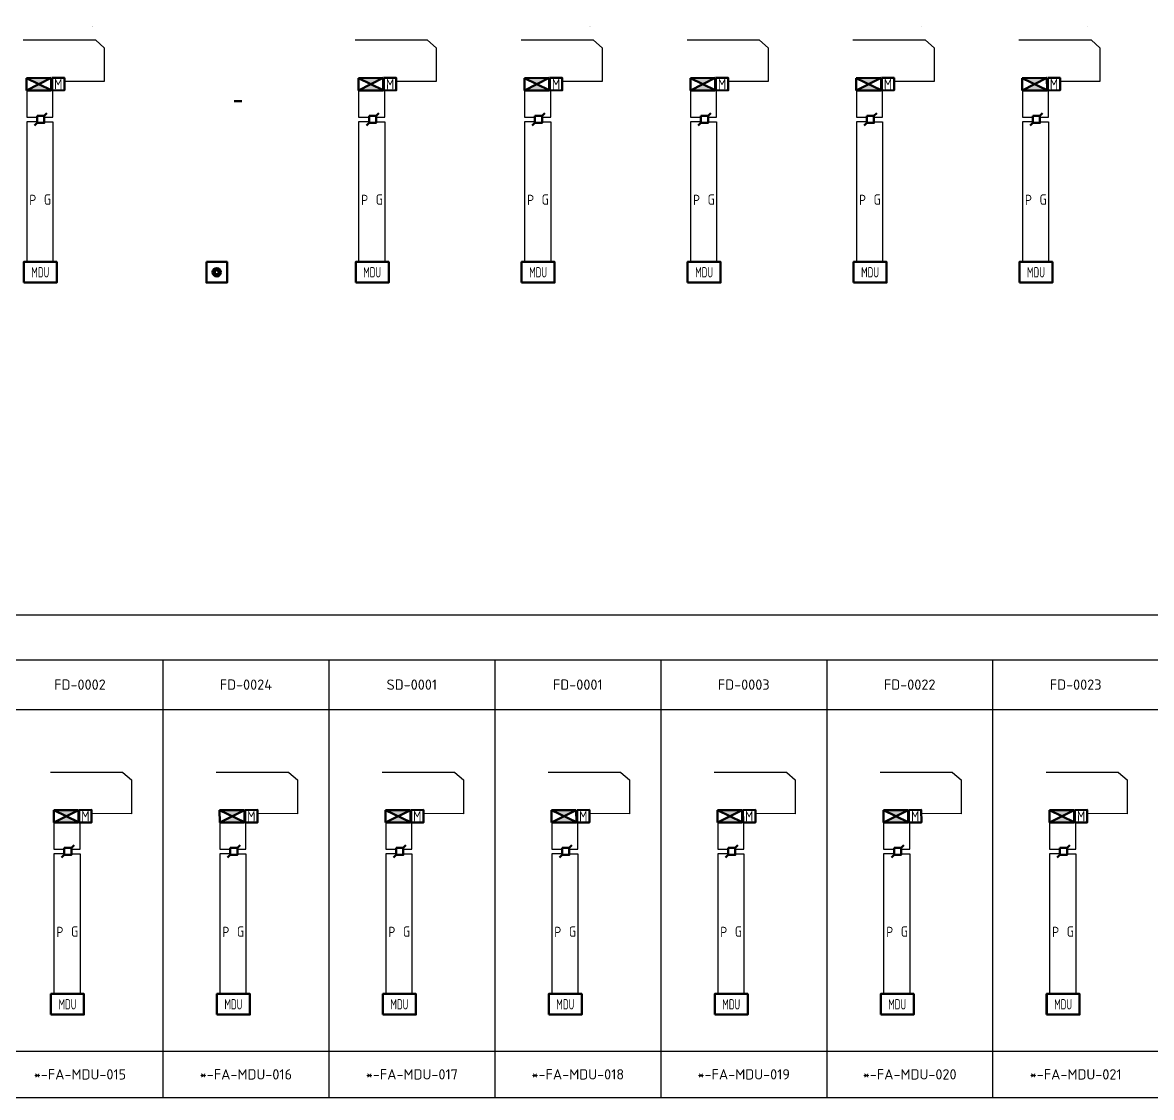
# Model space of a CAD drawing. Header units: millimetres. Extents: x 127230 to 906013, y -355313 to -209225.
# Drawn here: x 322125 to 349481, y -245773 to -219719 of the extents above; entities that cross this region are included whole.
import ezdxf
from ezdxf.enums import TextEntityAlignment as Align

# ---------------------------------------------------------------- set-up
doc = ezdxf.new("R2018")
doc.units = ezdxf.units.MM
doc.linetypes.add('Cплошная', pattern=[0])
for name, color, linetype, lineweight in [('14', 250, 'Continuous', 0), ('АТ_ПС_ИП_025', 1, 'Continuous', 25), ('АТ_ПС_ППКП_025', 5, 'Continuous', 25), ('АТ_ПС_Текст_025', 7, 'Continuous', 25), ('АТ_ПС_Трасса_100', 1, 'Continuous', 100)]:
    doc.layers.add(name, color=color, linetype=linetype, lineweight=lineweight)
doc.layers.add('ПС2', color=230, linetype='Continuous')
doc.styles.add('GLE_OASR_TextStyle', font='GOST2304A.ttf')
doc.styles.get("Standard").update_dxf_attribs({"font": 'gost_0.ttf'})
doc.styles.add('ГОСТ 2.304', font='CS_Gost2304.shx', dxfattribs={"width": 0.8})
doc.styles.add('Текст Т', font='isocpeur.ttf')

# ---------------------------------------------------------------- blocks, each defined once
blk = doc.blocks.new('*T72')
at = {"color": 7, "linetype": 'ByBlock', "transparency": 16777216}
for p, q in [((0, 0), (254457, 0)), ((0, 0), (0, -11695)), ((24130, 0), (24130, -11695)), ((28152, 0), (28152, -11695)), ((32173, 0), (32173, -11695)), ((64347, 0), (64347, -11695)), ((68368, 0), (68368, -11695)), ((72390, 0), (72390, -11695)), ((76412, 0), (76412, -11695)), ((193040, 0), (193040, -11695)), ((197062, 0), (197062, -11695)), ((205105, 0), (205105, -11695)), ((218262, 0), (218262, -11695)), ((222284, 0), (222284, -11695)), ((226305, 0), (226305, -11695)), ((254457, 0), (254457, -11695)), ((0, -1085), (4022, -1085)), ((4022, -1085), (4022, -11695)), ((8043, -1085), (8043, -11695)), ((12065, -1085), (12065, -11695)), ((16087, -1085), (16087, -11695)), ((20108, -1085), (20108, -11695)), ((24130, -1085), (36195, -1085)), ((36195, -1085), (36195, -11695)), ((40217, -1085), (40217, -11695)), ((44238, -1085), (44238, -11695)), ((48260, -1085), (48260, -11695)), ((52282, -1085), (52282, -11695)), ((56303, -1085), (56303, -11695)), ((60325, -1085), (60325, -11695)), ((64347, -1085), (80433, -1085)), ((80433, -1085), (80433, -11695)), ((84455, -1085), (84455, -11695)), ((88477, -1085), (88477, -11695)), ((92498, -1085), (92498, -11695)), ((96520, -1085), (96520, -11695)), ((100542, -1085), (100542, -11695)), ((104563, -1085), (104563, -11695)), ((108585, -1085), (108585, -11695)), ((112607, -1085), (112607, -11695)), ((116628, -1085), (116628, -11695)), ((120650, -1085), (120650, -11695)), ((124672, -1085), (124672, -11695)), ((128693, -1085), (128693, -11695)), ((132715, -1085), (132715, -11695)), ((136737, -1085), (136737, -11695)), ((140758, -1085), (140758, -11695)), ((144780, -1085), (144780, -11695)), ((148802, -1085), (148802, -11695)), ((152823, -1085), (152823, -11695)), ((156845, -1085), (156845, -11695)), ((160867, -1085), (160867, -11695)), ((164888, -1085), (164888, -11695)), ((168910, -1085), (168910, -11695)), ((172932, -1085), (172932, -11695)), ((176953, -1085), (176953, -11695)), ((180975, -1085), (180975, -11695)), ((184997, -1085), (184997, -11695)), ((189018, -1085), (189018, -11695)), ((193040, -1085), (201083, -1085)), ((201083, -1085), (201083, -11695)), ((205105, -1085), (230327, -1085)), ((230327, -1085), (230327, -11695)), ((234349, -1085), (234349, -11695)), ((238370, -1085), (238370, -11695)), ((242392, -1085), (242392, -11695)), ((246414, -1085), (246414, -11695)), ((250435, -1085), (250435, -11695)), ((0, -2294), (254457, -2294)), ((0, -10577), (254457, -10577)), ((0, -11695), (254457, -11695))]:
    blk.add_line(p, q, dxfattribs=at)
at = {"color": 0, "linetype": 'ByBlock', "lineweight": -2, "transparency": 16777216}
for p, q in [((4022, -1085), (24130, -1085)), ((36195, -1085), (64347, -1085)), ((80433, -1085), (193040, -1085)), ((201083, -1085), (205105, -1085)), ((230327, -1085), (254457, -1085))]:
    blk.add_line(p, q, dxfattribs=at)
at = {"color": 7, "transparency": 16777216, "char_height": 250, "attachment_point": 5, "style": 'Текст Т'}
for s, insert, width in [('Управление противопожарными клапанами', (220273, -542), 4020.47), ('Управление противопожарными клапанами', (12065, -542), 24128.8), ('Управление противопожарными клапанами', (48260, -542), 32172.13), ('Управление противопожарными клапанами', (134726, -542), 116627.13), ('Управление противопожарными клапанами', (201083, -542), 8042.13), ('Управление противопожарными клапанами', (240381, -542), 28150.47), ('{\\fGOST 2.304 type A|b0|i0|c204|p34;\\H0.91667x;\\C256;Дистанционный пуск \\Pсистемы дымоудаления}', (26141, -1689), 4020.47), ('{\\fGOST 2.304 type A|b0|i0|c204|p34;\\H0.91667x;\\C256;Дистанционный пуск \\Pсистемы дымоудаления}', (30162, -1689), 4020.47), ('{\\fGOST 2.304 type A|b0|i0|c204|p34;\\H0.91667x;\\C256;Дистанционный пуск \\Pсистемы дымоудаления}', (66358, -1689), 4020.47), ('{\\fGOST 2.304 type A|b0|i0|c204|p34;\\H0.91667x;\\C256;Дистанционный пуск \\Pсистемы дымоудаления}', (70379, -1689), 4020.47), ('{\\fGOST 2.304 type A|b0|i0|c204|p34;\\H0.91667x;\\C256;Дистанционный пуск \\Pсистемы дымоудаления}', (74401, -1689), 4020.47), ('{\\fGOST 2.304 type A|b0|i0|c204|p34;\\H0.91667x;\\C256;Отключение ПВ1 (FAB-0001A)/\\fGOST 2.304 type A|b0|i0|c0|p34; \\fGOST 2.304 type A|b0|i0|c204|p34;ПВ1р (FAB-0001В)}', (195051, -1689), 4020.47), ('{\\fGOST 2.304 type A|b0|i0|c204|p34;\\H0.91667x;\\C256;Дистанционный пуск \\Pсистемы дымоудаления}', (224294, -1689), 4020.47), ('FD-0027', (2011, -1689), 4020.47), ('FD-0005', (6032, -1689), 4020.47), ('SD-0002', (10054, -1689), 4020.47), ('FD-0004', (14076, -1689), 4020.47), ('FD-0028', (18098, -1689), 4020.47), ('FD-0029', (22119, -1689), 4020.47), ('FD-0121', (34184, -1689), 4020.47), ('FD-0080', (38206, -1689), 4020.47), ('FD-0077', (42228, -1689), 4020.47), ('FD-0025', (46249, -1689), 4020.47), ('FD-0026', (50271, -1689), 4020.47), ('FD-0113', (54293, -1689), 4020.47), ('FD-0072', (58314, -1689), 4020.47), ('FD-0073', (62336, -1689), 4020.47), ('FD-0002', (78423, -1689), 4020.47), ('FD-0024', (82444, -1689), 4020.47), ('SD-0001', (86466, -1689), 4020.47), ('FD-0001', (90488, -1689), 4020.47), ('FD-0003', (94509, -1689), 4020.47), ('FD-0022', (98531, -1689), 4020.47), ('FD-0023', (102553, -1689), 4020.47), ('FD-0032', (106574, -1689), 4020.47), ('FD-0010', (110596, -1689), 4020.47), ('FD-0132', (114618, -1689), 4020.47), ('FD-0085', (118639, -1689), 4020.47), ('FD-0087', (122661, -1689), 4020.47), ('FD-0118', (126683, -1689), 4020.47), ('FD-0130', (130704, -1689), 4020.47), ('FD-0131', (134726, -1689), 4020.47), ('FD-0112', (138748, -1689), 4020.47), ('FD-0043', (142769, -1689), 4020.47), ('FD-0096', (146791, -1689), 4020.47), ('FD-0057', (150813, -1689), 4020.47), ('FD-0097', (154834, -1689), 4020.47), ('FD-0074', (158856, -1689), 4020.47), ('FD-0075', (162878, -1689), 4020.47), ('FD-0076', (166899, -1689), 4020.47), ('FD-0060', (170921, -1689), 4020.47), ('FD-0009', (174943, -1689), 4020.47), ('FD-0114', (178964, -1689), 4020.47), ('FD-0008', (182986, -1689), 4020.47), ('FD-0125', (187008, -1689), 4020.47), ('FD-0058', (191029, -1689), 4020.47), ('FD-0078', (199073, -1689), 4020.47), ('FD-0031', (203094, -1689), 4020.47), ('{\\fGOST 2.304 type A|b0|i0|c204|p34;\\H0.91667x;\\C256;Отключение \\fGOST 2.304 type A|b0|i0|c0|p34;F0-51-010-NHC13^J/F0-51-010-NHC12/F0-51-010-NHC14} ', (211683, -1689), 13155.68), ('FD-0081', (220273, -1689), 4020.47), ('FD-0091', (228316, -1689), 4020.47), ('FD-0046', (232338, -1689), 4020.47), ('FD-0093', (236359, -1689), 4020.47), ('FD-0045', (240381, -1689), 4020.47), ('FD-0007', (244403, -1689), 4020.47), ('FD-0071', (248424, -1689), 4020.47), ('FD-0044', (252446, -1689), 4020.47), ('*-FA-MDU-001', (2011, -11136), 4020.47), ('*-FA-MDU-002', (6032, -11136), 4020.47), ('*-FA-MDU-003', (10054, -11136), 4020.47), ('*-FA-MDU-004', (14076, -11136), 4020.47), ('*-FA-MDU-005', (18098, -11136), 4020.47), ('*-FA-MDU-006', (22119, -11136), 4020.47), ('*-FA-SIB-11.7', (26141, -11136), 4020.47), ('*-FA-SIB-11.6', (30162, -11136), 4020.47), ('*-FA-MDU-007', (34184, -11136), 4020.47), ('*-FA-MDU-008', (38206, -11136), 4020.47), ('*-FA-MDU-009', (42228, -11136), 4020.47), ('*-FA-MDU-010', (46249, -11136), 4020.47), ('*-FA-MDU-011', (50271, -11136), 4020.47), ('*-FA-MDU-012', (54293, -11136), 4020.47), ('*-FA-MDU-013', (58314, -11136), 4020.47), ('*-FA-MDU-014', (62336, -11136), 4020.47), ('*-FA-SIB-11.5', (66358, -11136), 4020.47), ('*-FA-SIB-11.4', (70379, -11136), 4020.47), ('*-FA-SIB-11.3', (74401, -11136), 4020.47), ('*-FA-MDU-015', (78423, -11136), 4020.47), ('*-FA-MDU-016', (82444, -11136), 4020.47), ('*-FA-MDU-017', (86466, -11136), 4020.47), ('*-FA-MDU-018', (90488, -11136), 4020.47), ('*-FA-MDU-019', (94509, -11136), 4020.47), ('*-FA-MDU-020', (98531, -11136), 4020.47), ('*-FA-MDU-021', (102553, -11136), 4020.47), ('*-FA-MDU-022', (106574, -11136), 4020.47), ('*-FA-MDU-023', (110596, -11136), 4020.47), ('*-FA-MDU-024', (114618, -11136), 4020.47), ('*-FA-MDU-025', (118639, -11136), 4020.47), ('*-FA-MDU-026', (122661, -11136), 4020.47), ('*-FA-MDU-027', (126683, -11136), 4020.47), ('*-FA-MDU-028', (130704, -11136), 4020.47), ('*-FA-MDU-029', (134726, -11136), 4020.47), ('*-FA-MDU-030', (138748, -11136), 4020.47), ('*-FA-MDU-031', (142769, -11136), 4020.47), ('*-FA-MDU-032', (146791, -11136), 4020.47), ('*-FA-MDU-033', (150813, -11136), 4020.47), ('*-FA-MDU-034', (154834, -11136), 4020.47), ('*-FA-MDU-035', (158856, -11136), 4020.47), ('*-FA-MDU-036', (162878, -11136), 4020.47), ('*-FA-MDU-037', (166899, -11136), 4020.47), ('*-FA-MDU-038', (170921, -11136), 4020.47), ('*-FA-MDU-039', (174943, -11136), 4020.47), ('*-FA-MDU-040', (178964, -11136), 4020.47), ('*-FA-MDU-041', (182986, -11136), 4020.47), ('*-FA-MDU-042', (187008, -11136), 4020.47), ('*-FA-MDU-043', (191029, -11136), 4020.47), (' *-FA-MR4-11.1', (195051, -11136), 4020.47), ('*-FA-MDU-044', (199073, -11136), 4020.47), ('*-FA-MDU-045', (203094, -11136), 4020.47), (' *-FA-MR4-11.2', (211683, -11136), 13155.68), ('*-FA-MDU-046', (220273, -11136), 4020.47), ('*-FA-SIB-11.2', (224294, -11136), 4020.47), ('*-FA-MDU-047', (228316, -11136), 4020.47), ('*-FA-MDU-048', (232338, -11136), 4020.47), ('*-FA-MDU-049', (236359, -11136), 4020.47), ('*-FA-MDU-050', (240381, -11136), 4020.47), ('*-FA-MDU-051', (244403, -11136), 4020.47), ('*-FA-MDU-052', (248424, -11136), 4020.47), ('*-FA-MDU-053', (252446, -11136), 4020.47)]:
    blk.add_mtext(s, dxfattribs=dict(at, insert=insert, width=width))
blk = doc.blocks.new('*U53')
at = {"color": 0, "lineweight": 30, "width": 1.001, "flags": 104}
blk.add_attdef('ТЕКСТ1', text='', height=2.5, dxfattribs=at).set_placement((0.55, 3.27), align=Align.TOP_LEFT)
at = {"color": 0, "lineweight": 0}
blk.add_wipeout([(0, 4.3), (16.02, 4.3), (16.02, 0), (0, 0)], dxfattribs=at)
blk = doc.blocks.new('*U54')
at = {"color": 0, "lineweight": 30, "width": 1.001, "flags": 104}
blk.add_attdef('ТЕКСТ1', text='', height=2.5, dxfattribs=at).set_placement((0.55, 3.27), align=Align.TOP_LEFT)
at = {"color": 0, "lineweight": 0}
blk.add_wipeout([(0, 4.3), (21.07, 4.3), (21.07, 0), (0, 0)], dxfattribs=at)
blk = doc.blocks.new('*U49')
at = {"linetype": 'Continuous', "lineweight": 25}
blk.add_wipeout([(-1.5, -1.5), (-1.5, 1.5), (1.5, 1.5), (1.5, -1.5)], dxfattribs=at)
at = {"color": 0, "linetype": 'Continuous', "lineweight": -2}
for p, q in [((1.5, 1.5), (2.63, 2.63)), ((-1.5, -1.5), (-2.63, -2.63))]:
    blk.add_line(p, q, dxfattribs=at)
blk.add_lwpolyline([(-1.5, 1.5), (1.5, 1.5), (1.5, -1.5), (-1.5, -1.5)], close=True, dxfattribs=at)
blk = doc.blocks.new('*U52')
at = {"linetype": 'Continuous', "lineweight": -2}
h = blk.add_hatch(color=0, dxfattribs=at)
h.dxf.hatch_style = 1
h.paths.add_polyline_path([(-6, 2.97), (-2.98, 1.48), (0, 2.97)])
h.paths.add_polyline_path([(-2.98, 1.48), (-6, -0.03), (0, -0.03), (0, 0)])
at = {"color": 0, "linetype": 'Continuous', "lineweight": -2}
for p, q in [((-6, -0.03), (-6, 2.97)), ((0, 2.97), (-6, 2.97)), ((-6, 2.97), (0, 0)), ((-6, -0.03), (0, 2.97)), ((0, -0.03), (0, 2.97)), ((0, 1.47), (0.18, 1.47)), ((-6, -0.03), (0, -0.03))]:
    blk.add_line(p, q, dxfattribs=at)
blk.add_lwpolyline([(0.18, 2.97), (3.18, 2.97), (3.18, -0.03), (0.18, -0.03)], close=True, dxfattribs=at)
at = {"color": 0, "linetype": 'Continuous', "lineweight": -2, "style": 'GLE_OASR_TextStyle'}
blk.add_text('М', height=2.5, dxfattribs=at).set_placement((1.68, 1.47), align=Align.MIDDLE_CENTER)
blk = doc.blocks.new('*U51')
at = {"color": 0, "linetype": 'Continuous', "lineweight": -2}
blk.add_lwpolyline([(-8, -0.03), (0, -0.03), (0, 4.97), (-8, 4.97)], close=True, dxfattribs=at)
at = {"color": 0, "linetype": 'Continuous', "lineweight": -2, "style": 'ГОСТ 2.304', "width": 0.8, "flags": 4}
blk.add_attdef('НАДПИСЬ', text='', height=2.5, dxfattribs=at).set_placement((-4, 2.47), align=Align.MIDDLE_CENTER)
blk = doc.blocks.new('*U50')
at = {"color": 0, "lineweight": 0}
blk.add_wipeout([(-2.08, 6.13), (-19.65, 6.12), (-19.65, 1.83), (-2.08, 1.83)], dxfattribs=at)
at = {"color": 0, "linetype": 'Cплошная', "lineweight": 25}
for q in [(-19.65, 1.83), (0, 0)]:
    blk.add_line((-2.08, 1.83), q, dxfattribs=at)
at = {"color": 0, "lineweight": 30, "flags": 104}
blk.add_attdef('ТЕКСТ1', text='', height=2.5, dxfattribs=at).set_placement((-2.99, 5.1), align=Align.TOP_RIGHT)
blk = doc.blocks.new('*U56')
at = {"linetype": 'Continuous', "lineweight": -2}
h = blk.add_hatch(dxfattribs=at)
h.set_pattern_fill('ANGLE', color=0)
h.set_pattern_definition([(0, (7.841, 39.882), (0, 6.985), [5.08, -1.905]), (90, (7.841, 39.882), (-6.985, 4e-16), [5.08, -1.905])])
h.paths.add_polyline_path([(3.41, 42.45, 1), (6.91, 42.45, 1)])
h = blk.add_hatch()
h.set_pattern_fill('ANGLE', color=0)
h.set_pattern_definition([(0, (2.6406, 39.934), (0, 6.985), [5.08, -1.905]), (90, (2.6406, 39.934), (-6.985, 4e-16), [5.08, -1.905])])
h.paths.add_polyline_path([(6.25, 42.89), (6.25, 42.43), (7.64, 42.43)])
h.paths.add_polyline_path([(7.64, 42.43), (6.25, 42.43), (6.25, 41.98)])
at = {"linetype": 'Cплошная'}
blk.add_wipeout([(-2.5, 5), (-2.51, -0.01), (2.5, -0.01), (2.5, 5)], dxfattribs=at)
at = {"linetype": 'ByBlock', "lineweight": -2}
h = blk.add_hatch(color=0, dxfattribs=at)
h.dxf.hatch_style = 1
h.paths.add_polyline_path([(-1, 2.5, 1), (1, 2.5, 1)])
h.paths.add_polyline_path([(0.5, 2.5, -1), (-0.5, 2.5, -1)], flags=16)
at = {"color": 0, "linetype": 'ByBlock', "lineweight": -2}
blk.add_lwpolyline([(-2.5, 5), (2.5, 5), (2.5, 0), (-2.5, 0)], close=True, dxfattribs=at)
for radius in [1, 0.5]:
    blk.add_circle((0, 2.5), radius, dxfattribs=at)

msp = doc.modelspace()

# ---------------------------------------------------------------- linework, layer by layer
at = {"layer": '14', "color": 6, "lineweight": 25}
for points in [[(322225, -221364), (322225, -222014), (322477, -222014)], [(330269, -221364), (330269, -222014), (330521, -222014)], [(334290, -221364), (334290, -222014), (334542, -222014)], [(338312, -221364), (338312, -222014), (338564, -222014)], [(342334, -221364), (342334, -222014), (342586, -222014)], [(346355, -221364), (346355, -222014), (346607, -222014)], [(322884, -239108), (322884, -239758), (323136, -239758)], [(326906, -239108), (326906, -239758), (327158, -239758)], [(330927, -239108), (330927, -239758), (331179, -239758)], [(334949, -239108), (334949, -239758), (335201, -239758)], [(338971, -239108), (338971, -239758), (339223, -239758)], [(342992, -239108), (342992, -239758), (343244, -239758)], [(347014, -239108), (347014, -239758), (347266, -239758)]]:
    msp.add_lwpolyline(points, dxfattribs=at)
at = {"layer": 'АТ_ПС_Трасса_100', "color": 92, "lineweight": 25, "ltscale": 100}
for points in [[(322650, -222014), (322858, -222014), (322858, -221365)], [(330693, -222014), (330901, -222014), (330901, -221365)], [(334715, -222014), (334923, -222014), (334923, -221365)], [(338737, -222014), (338945, -222014), (338945, -221365)], [(342758, -222014), (342966, -222014), (342966, -221365)], [(346780, -222014), (346988, -222014), (346988, -221365)], [(322650, -222121), (322858, -222121), (322858, -225522)], [(330693, -222121), (330901, -222121), (330901, -225522)], [(334715, -222121), (334923, -222121), (334923, -225522)], [(338737, -222121), (338945, -222121), (338945, -225522)], [(342758, -222121), (342966, -222121), (342966, -225522)], [(346780, -222121), (346988, -222121), (346988, -225522)], [(323308, -239758), (323517, -239758), (323517, -239109)], [(327330, -239758), (327538, -239758), (327538, -239109)], [(331352, -239758), (331560, -239758), (331560, -239109)], [(335373, -239758), (335582, -239758), (335582, -239109)], [(339395, -239758), (339603, -239758), (339603, -239109)], [(343417, -239758), (343625, -239758), (343625, -239109)], [(347438, -239758), (347647, -239758), (347647, -239109)], [(323308, -239865), (323517, -239865), (323517, -243266)], [(327330, -239865), (327538, -239865), (327538, -243266)], [(331352, -239865), (331560, -239865), (331560, -243266)], [(335373, -239865), (335582, -239865), (335582, -243266)], [(339395, -239865), (339603, -239865), (339603, -243266)], [(343417, -239865), (343625, -239865), (343625, -243266)], [(347438, -239865), (347647, -239865), (347647, -243266)]]:
    msp.add_lwpolyline(points, dxfattribs=at)
at = {"layer": 'АТ_ПС_Трасса_100', "color": 6, "lineweight": 25, "ltscale": 100}
for points in [[(322477, -222121), (322225, -222121), (322225, -225522)], [(330521, -222121), (330269, -222121), (330269, -225522)], [(334542, -222121), (334290, -222121), (334290, -225522)], [(338564, -222121), (338312, -222121), (338312, -225522)], [(342586, -222121), (342334, -222121), (342334, -225522)], [(346607, -222121), (346355, -222121), (346355, -225522)], [(323136, -239865), (322884, -239865), (322884, -243266)], [(327158, -239865), (326906, -239865), (326906, -243266)], [(331179, -239865), (330927, -239865), (330927, -243266)], [(335201, -239865), (334949, -239865), (334949, -243266)], [(339223, -239865), (338971, -239865), (338971, -243266)], [(343244, -239865), (342992, -239865), (342992, -243266)], [(347266, -239865), (347014, -239865), (347014, -243266)]]:
    msp.add_lwpolyline(points, dxfattribs=at)

# ---------------------------------------------------------------- block references
msp.add_blockref('*T72', (245092, -234078))
at = {"layer": 'АТ_ПС_ИП_025', "color": 5, "lineweight": 50, "transparency": 33554687, "xscale": 100, "yscale": 100, "zscale": 100}
msp.add_blockref('*U56', (326830, -226021), dxfattribs=at)
at = {"layer": 'АТ_ПС_Текст_025', "linetype": 'Continuous'}
ref = msp.add_blockref('*U50', (324105, -220332), dxfattribs=dict(at, xscale=100, yscale=100, zscale=100))
lines = msp.add_mtext('230 В AC*** ', dxfattribs={"layer": '0', "color": 0, "insert": (323806, -219822), "char_height": 2.5, "attachment_point": 1})
ref.add_attrib('ТЕКСТ1', '', (323806, -219822), dxfattribs={"flags": 104}).embed_mtext(lines)
ref = msp.add_blockref('*U50', (332149, -220332), dxfattribs=dict(at, xscale=100, yscale=100, zscale=100))
lines = msp.add_mtext('230 В AC*** ', dxfattribs={"layer": '0', "color": 0, "insert": (331850, -219822), "char_height": 2.5, "attachment_point": 1})
ref.add_attrib('ТЕКСТ1', '', (331850, -219822), dxfattribs={"flags": 104}).embed_mtext(lines)
ref = msp.add_blockref('*U50', (336170, -220332), dxfattribs=dict(at, xscale=100, yscale=100, zscale=100))
lines = msp.add_mtext('230 В AC*** ', dxfattribs={"layer": '0', "color": 0, "insert": (335871, -219822), "char_height": 2.5, "attachment_point": 1})
ref.add_attrib('ТЕКСТ1', '', (335871, -219822), dxfattribs={"flags": 104}).embed_mtext(lines)
ref = msp.add_blockref('*U50', (340192, -220332), dxfattribs=dict(at, xscale=100, yscale=100, zscale=100))
lines = msp.add_mtext('230 В AC*** ', dxfattribs={"layer": '0', "color": 0, "insert": (339893, -219822), "char_height": 2.5, "attachment_point": 1})
ref.add_attrib('ТЕКСТ1', '', (339893, -219822), dxfattribs={"flags": 104}).embed_mtext(lines)
ref = msp.add_blockref('*U50', (344214, -220332), dxfattribs=dict(at, xscale=100, yscale=100, zscale=100))
lines = msp.add_mtext('230 В AC*** ', dxfattribs={"layer": '0', "color": 0, "insert": (343915, -219822), "char_height": 2.5, "attachment_point": 1})
ref.add_attrib('ТЕКСТ1', '', (343915, -219822), dxfattribs={"flags": 104}).embed_mtext(lines)
ref = msp.add_blockref('*U50', (348235, -220332), dxfattribs=dict(at, xscale=100, yscale=100, zscale=100))
lines = msp.add_mtext('230 В AC*** ', dxfattribs={"layer": '0', "color": 0, "insert": (347936, -219822), "char_height": 2.5, "attachment_point": 1})
ref.add_attrib('ТЕКСТ1', '', (347936, -219822), dxfattribs={"flags": 104}).embed_mtext(lines)
at = {"layer": 'ПС2', "color": 5, "lineweight": 50, "transparency": 33554687, "xscale": 100, "yscale": 100, "zscale": 100, "rotation": 0.1250381865928775}
for p in [(322821, -221359), (330864, -221359), (334886, -221359), (338908, -221359), (342929, -221359), (346951, -221359), (323480, -239103), (327501, -239103), (331523, -239103), (335545, -239103), (339566, -239103), (343588, -239103), (347610, -239103)]:
    msp.add_blockref('*U52', p, dxfattribs=at)

# ---------------------------------------------------------------- texts
at = {"layer": 'АТ_ПС_Текст_025', "char_height": 250, "attachment_point": 5, "style": 'GLE_OASR_TextStyle'}
for s, insert in [('P', (322372, -224018)), ('G', (322727, -224009)), ('P', (330415, -224018)), ('G', (330770, -224009)), ('P', (334437, -224018)), ('G', (334792, -224009)), ('P', (338458, -224018)), ('G', (338814, -224009)), ('P', (342480, -224018)), ('G', (342835, -224009)), ('P', (346502, -224018)), ('G', (346857, -224009)), ('P', (323030, -241762)), ('G', (323386, -241753)), ('P', (327052, -241762)), ('G', (327407, -241753)), ('P', (331074, -241762)), ('G', (331429, -241753)), ('P', (335095, -241762)), ('G', (335451, -241753)), ('P', (339117, -241762)), ('G', (339472, -241753)), ('P', (343139, -241762)), ('G', (343494, -241753)), ('P', (347160, -241762)), ('G', (347516, -241753))]:
    msp.add_mtext_dynamic_manual_height_columns(s, width=1237.88, gutter_width=12.5, heights=[0], dxfattribs=dict(at, insert=insert))

# ---------------------------------------------------------------- next in the draw order: linework, layer by layer
at = {"layer": '14', "color": 6, "lineweight": 25}
for points in [[(324105, -220332), (324105, -221151), (323138, -221146)], [(332149, -220332), (332149, -221151), (331182, -221146)], [(336170, -220332), (336170, -221151), (335203, -221146)], [(340192, -220332), (340192, -221151), (339225, -221146)], [(344214, -220332), (344214, -221151), (343247, -221146)], [(348235, -220332), (348235, -221151), (347268, -221146)]]:
    msp.add_lwpolyline(points, dxfattribs=at)

# ---------------------------------------------------------------- next in the draw order: block references
at = {"layer": 'АТ_ПС_ИП_025', "lineweight": 50, "xscale": 57.51779866433964, "yscale": 57.51779866433964, "zscale": 57.51779866433964}
for p in [(322564, -222063), (330607, -222063), (334629, -222063), (338650, -222063), (342672, -222063), (346694, -222063), (323222, -239807), (327244, -239807), (331265, -239807), (335287, -239807), (339309, -239807), (343330, -239807), (347352, -239807)]:
    msp.add_blockref('*U49', p, dxfattribs=at)
at = {"layer": 'АТ_ПС_Текст_025', "transparency": 33554636}
ref = msp.add_blockref('*U53', (322917, -222189), dxfattribs=dict(at, xscale=99.99980000000001, yscale=99.99980000000001, zscale=99.99980000000001))
lines = msp.add_mtext('\\W1.0010;*FA-XK-118', dxfattribs={"layer": '0', "color": 0, "insert": (322971, -221861), "char_height": 2.5, "attachment_point": 1})
ref.add_attrib('ТЕКСТ1', '', (322971, -221861), dxfattribs={"flags": 104}).embed_mtext(lines)
ref = msp.add_blockref('*U53', (330960, -222189), dxfattribs=dict(at, xscale=99.99980000000001, yscale=99.99980000000001, zscale=99.99980000000001))
lines = msp.add_mtext('\\W1.0010;*FA-XK-119', dxfattribs={"layer": '0', "color": 0, "insert": (331014, -221861), "char_height": 2.5, "attachment_point": 1})
ref.add_attrib('ТЕКСТ1', '', (331014, -221861), dxfattribs={"flags": 104}).embed_mtext(lines)
ref = msp.add_blockref('*U53', (334982, -222189), dxfattribs=dict(at, xscale=99.99980000000001, yscale=99.99980000000001, zscale=99.99980000000001))
lines = msp.add_mtext('\\W1.0010;*FA-XK-120', dxfattribs={"layer": '0', "color": 0, "insert": (335036, -221861), "char_height": 2.5, "attachment_point": 1})
ref.add_attrib('ТЕКСТ1', '', (335036, -221861), dxfattribs={"flags": 104}).embed_mtext(lines)
ref = msp.add_blockref('*U53', (339003, -222189), dxfattribs=dict(at, xscale=99.99980000000001, yscale=99.99980000000001, zscale=99.99980000000001))
lines = msp.add_mtext('\\W1.0010;*FA-XK-121', dxfattribs={"layer": '0', "color": 0, "insert": (339058, -221861), "char_height": 2.5, "attachment_point": 1})
ref.add_attrib('ТЕКСТ1', '', (339058, -221861), dxfattribs={"flags": 104}).embed_mtext(lines)
ref = msp.add_blockref('*U53', (343025, -222189), dxfattribs=dict(at, xscale=99.99980000000001, yscale=99.99980000000001, zscale=99.99980000000001))
lines = msp.add_mtext('\\W1.0010;*FA-XK-122', dxfattribs={"layer": '0', "color": 0, "insert": (343079, -221861), "char_height": 2.5, "attachment_point": 1})
ref.add_attrib('ТЕКСТ1', '', (343079, -221861), dxfattribs={"flags": 104}).embed_mtext(lines)
ref = msp.add_blockref('*U53', (347047, -222189), dxfattribs=dict(at, xscale=99.99980000000001, yscale=99.99980000000001, zscale=99.99980000000001))
lines = msp.add_mtext('\\W1.0010;*FA-XK-123', dxfattribs={"layer": '0', "color": 0, "insert": (347101, -221861), "char_height": 2.5, "attachment_point": 1})
ref.add_attrib('ТЕКСТ1', '', (347101, -221861), dxfattribs={"flags": 104}).embed_mtext(lines)
at = {"layer": 'АТ_ПС_Текст_025', "transparency": 33554636, "xscale": 99.99980000000001, "yscale": 99.99980000000001, "zscale": 99.99980000000001, "rotation": 90.0000000004073}
for p in [(323375, -224752), (330153, -224752), (331418, -224752), (334175, -224752), (335440, -224752), (338196, -224752), (339462, -224752), (342218, -224752), (343483, -224752), (346240, -224752), (347505, -224752), (322768, -242496), (324033, -242496), (326790, -242496), (328055, -242496), (330811, -242496), (332077, -242496), (334833, -242496), (336098, -242496), (338855, -242496), (340120, -242496), (342876, -242496), (344142, -242496), (346898, -242496), (348163, -242496)]:
    msp.add_blockref('*U54', p, dxfattribs=at)
at = {"layer": 'АТ_ПС_Текст_025', "linetype": 'Continuous'}
ref = msp.add_blockref('*U50', (324764, -238076), dxfattribs=dict(at, xscale=100, yscale=100, zscale=100))
lines = msp.add_mtext('230 В AC*** ', dxfattribs={"layer": '0', "color": 0, "insert": (324465, -237566), "char_height": 2.5, "attachment_point": 1})
ref.add_attrib('ТЕКСТ1', '', (324465, -237566), dxfattribs={"flags": 104}).embed_mtext(lines)
ref = msp.add_blockref('*U50', (328785, -238076), dxfattribs=dict(at, xscale=100, yscale=100, zscale=100))
lines = msp.add_mtext('230 В AC*** ', dxfattribs={"layer": '0', "color": 0, "insert": (328486, -237566), "char_height": 2.5, "attachment_point": 1})
ref.add_attrib('ТЕКСТ1', '', (328486, -237566), dxfattribs={"flags": 104}).embed_mtext(lines)
ref = msp.add_blockref('*U50', (332807, -238076), dxfattribs=dict(at, xscale=100, yscale=100, zscale=100))
lines = msp.add_mtext('230 В AC*** ', dxfattribs={"layer": '0', "color": 0, "insert": (332508, -237566), "char_height": 2.5, "attachment_point": 1})
ref.add_attrib('ТЕКСТ1', '', (332508, -237566), dxfattribs={"flags": 104}).embed_mtext(lines)
ref = msp.add_blockref('*U50', (336829, -238076), dxfattribs=dict(at, xscale=100, yscale=100, zscale=100))
lines = msp.add_mtext('230 В AC*** ', dxfattribs={"layer": '0', "color": 0, "insert": (336530, -237566), "char_height": 2.5, "attachment_point": 1})
ref.add_attrib('ТЕКСТ1', '', (336530, -237566), dxfattribs={"flags": 104}).embed_mtext(lines)
ref = msp.add_blockref('*U50', (340850, -238076), dxfattribs=dict(at, xscale=100, yscale=100, zscale=100))
lines = msp.add_mtext('230 В AC*** ', dxfattribs={"layer": '0', "color": 0, "insert": (340551, -237566), "char_height": 2.5, "attachment_point": 1})
ref.add_attrib('ТЕКСТ1', '', (340551, -237566), dxfattribs={"flags": 104}).embed_mtext(lines)
ref = msp.add_blockref('*U50', (344872, -238076), dxfattribs=dict(at, xscale=100, yscale=100, zscale=100))
lines = msp.add_mtext('230 В AC*** ', dxfattribs={"layer": '0', "color": 0, "insert": (344573, -237566), "char_height": 2.5, "attachment_point": 1})
ref.add_attrib('ТЕКСТ1', '', (344573, -237566), dxfattribs={"flags": 104}).embed_mtext(lines)
ref = msp.add_blockref('*U50', (348894, -238076), dxfattribs=dict(at, xscale=100, yscale=100, zscale=100))
lines = msp.add_mtext('230 В AC*** ', dxfattribs={"layer": '0', "color": 0, "insert": (348595, -237566), "char_height": 2.5, "attachment_point": 1})
ref.add_attrib('ТЕКСТ1', '', (348595, -237566), dxfattribs={"flags": 104}).embed_mtext(lines)
at = {"layer": 'АТ_ПС_Текст_025', "transparency": 33554636}
ref = msp.add_blockref('*U53', (323575, -239933), dxfattribs=dict(at, xscale=99.99980000000001, yscale=99.99980000000001, zscale=99.99980000000001))
lines = msp.add_mtext('\\W1.0010;*FA-XK-015', dxfattribs={"layer": '0', "color": 0, "insert": (323630, -239605), "char_height": 2.5, "attachment_point": 1})
ref.add_attrib('ТЕКСТ1', '', (323630, -239605), dxfattribs={"flags": 104}).embed_mtext(lines)
ref = msp.add_blockref('*U53', (327597, -239933), dxfattribs=dict(at, xscale=99.99980000000001, yscale=99.99980000000001, zscale=99.99980000000001))
lines = msp.add_mtext('\\W1.0010;*FA-XK-016', dxfattribs={"layer": '0', "color": 0, "insert": (327651, -239605), "char_height": 2.5, "attachment_point": 1})
ref.add_attrib('ТЕКСТ1', '', (327651, -239605), dxfattribs={"flags": 104}).embed_mtext(lines)
ref = msp.add_blockref('*U53', (331618, -239933), dxfattribs=dict(at, xscale=99.99980000000001, yscale=99.99980000000001, zscale=99.99980000000001))
lines = msp.add_mtext('\\W1.0010;*FA-XK-017', dxfattribs={"layer": '0', "color": 0, "insert": (331673, -239605), "char_height": 2.5, "attachment_point": 1})
ref.add_attrib('ТЕКСТ1', '', (331673, -239605), dxfattribs={"flags": 104}).embed_mtext(lines)
ref = msp.add_blockref('*U53', (335640, -239933), dxfattribs=dict(at, xscale=99.99980000000001, yscale=99.99980000000001, zscale=99.99980000000001))
lines = msp.add_mtext('\\W1.0010;*FA-XK-018', dxfattribs={"layer": '0', "color": 0, "insert": (335695, -239605), "char_height": 2.5, "attachment_point": 1})
ref.add_attrib('ТЕКСТ1', '', (335695, -239605), dxfattribs={"flags": 104}).embed_mtext(lines)
ref = msp.add_blockref('*U53', (339662, -239933), dxfattribs=dict(at, xscale=99.99980000000001, yscale=99.99980000000001, zscale=99.99980000000001))
lines = msp.add_mtext('\\W1.0010;*FA-XK-019', dxfattribs={"layer": '0', "color": 0, "insert": (339716, -239605), "char_height": 2.5, "attachment_point": 1})
ref.add_attrib('ТЕКСТ1', '', (339716, -239605), dxfattribs={"flags": 104}).embed_mtext(lines)
ref = msp.add_blockref('*U53', (343683, -239933), dxfattribs=dict(at, xscale=99.99980000000001, yscale=99.99980000000001, zscale=99.99980000000001))
lines = msp.add_mtext('\\W1.0010;*FA-XK-020', dxfattribs={"layer": '0', "color": 0, "insert": (343738, -239605), "char_height": 2.5, "attachment_point": 1})
ref.add_attrib('ТЕКСТ1', '', (343738, -239605), dxfattribs={"flags": 104}).embed_mtext(lines)
ref = msp.add_blockref('*U53', (347705, -239933), dxfattribs=dict(at, xscale=99.99980000000001, yscale=99.99980000000001, zscale=99.99980000000001))
lines = msp.add_mtext('\\W1.0010;*FA-XK-021', dxfattribs={"layer": '0', "color": 0, "insert": (347760, -239605), "char_height": 2.5, "attachment_point": 1})
ref.add_attrib('ТЕКСТ1', '', (347760, -239605), dxfattribs={"flags": 104}).embed_mtext(lines)

# ---------------------------------------------------------------- next in the draw order: wipeouts: each hides what was drawn before it
at = {"lineweight": 25}
for points in [[(322154, -225522), (322954, -225522), (322954, -226022), (322154, -226022)], [(330198, -225522), (330998, -225522), (330998, -226022), (330198, -226022)], [(334219, -225522), (335019, -225522), (335019, -226022), (334219, -226022)], [(338241, -225522), (339041, -225522), (339041, -226022), (338241, -226022)], [(342263, -225522), (343063, -225522), (343063, -226022), (342263, -226022)], [(346284, -225522), (347084, -225522), (347084, -226022), (346284, -226022)], [(322813, -243266), (323613, -243266), (323613, -243766), (322813, -243766)], [(326834, -243266), (327634, -243266), (327634, -243766), (326834, -243766)], [(330856, -243266), (331656, -243266), (331656, -243766), (330856, -243766)], [(334878, -243266), (335678, -243266), (335678, -243766), (334878, -243766)], [(338899, -243266), (339699, -243266), (339699, -243766), (338899, -243766)], [(342921, -243266), (343721, -243266), (343721, -243766), (342921, -243766)], [(346943, -243266), (347743, -243266), (347743, -243766), (346943, -243766)]]:
    msp.add_wipeout(points, dxfattribs=at).dxf.layer = 'АТ_ПС_Трасса_100'

# ---------------------------------------------------------------- next in the draw order: linework, layer by layer
at = {"layer": '14', "color": 6, "lineweight": 25}
for points in [[(324764, -238076), (324764, -238895), (323797, -238890)], [(328785, -238076), (328785, -238895), (327819, -238890)], [(332807, -238076), (332807, -238895), (331840, -238890)], [(336829, -238076), (336829, -238895), (335862, -238890)], [(340850, -238076), (340850, -238895), (339884, -238890)], [(344872, -238076), (344872, -238895), (343905, -238890)], [(348894, -238076), (348894, -238895), (347927, -238890)]]:
    msp.add_lwpolyline(points, dxfattribs=at)

# ---------------------------------------------------------------- next in the draw order: block references
at = {"layer": 'АТ_ПС_ППКП_025', "color": 1, "linetype": 'Continuous', "lineweight": 50}
ref = msp.add_blockref('*U51', (322954, -226019), dxfattribs=dict(at, xscale=100, yscale=100, zscale=100))
ref.add_attrib('НАДПИСЬ', 'MDU', dxfattribs={"layer": '0', "color": 0, "linetype": 'Continuous', "lineweight": -2, "height": 250, "style": 'ГОСТ 2.304', "width": 0.8}).set_placement((322554, -225772), align=Align.MIDDLE_CENTER)
ref = msp.add_blockref('*U51', (330997, -226019), dxfattribs=dict(at, xscale=100, yscale=100, zscale=100))
ref.add_attrib('НАДПИСЬ', 'MDU', dxfattribs={"layer": '0', "color": 0, "linetype": 'Continuous', "lineweight": -2, "height": 250, "style": 'ГОСТ 2.304', "width": 0.8}).set_placement((330598, -225772), align=Align.MIDDLE_CENTER)
ref = msp.add_blockref('*U51', (335019, -226019), dxfattribs=dict(at, xscale=100, yscale=100, zscale=100))
ref.add_attrib('НАДПИСЬ', 'MDU', dxfattribs={"layer": '0', "color": 0, "linetype": 'Continuous', "lineweight": -2, "height": 250, "style": 'ГОСТ 2.304', "width": 0.8}).set_placement((334619, -225772), align=Align.MIDDLE_CENTER)
ref = msp.add_blockref('*U51', (339041, -226019), dxfattribs=dict(at, xscale=100, yscale=100, zscale=100))
ref.add_attrib('НАДПИСЬ', 'MDU', dxfattribs={"layer": '0', "color": 0, "linetype": 'Continuous', "lineweight": -2, "height": 250, "style": 'ГОСТ 2.304', "width": 0.8}).set_placement((338641, -225772), align=Align.MIDDLE_CENTER)
ref = msp.add_blockref('*U51', (343062, -226019), dxfattribs=dict(at, xscale=100, yscale=100, zscale=100))
ref.add_attrib('НАДПИСЬ', 'MDU', dxfattribs={"layer": '0', "color": 0, "linetype": 'Continuous', "lineweight": -2, "height": 250, "style": 'ГОСТ 2.304', "width": 0.8}).set_placement((342663, -225772), align=Align.MIDDLE_CENTER)
ref = msp.add_blockref('*U51', (347084, -226019), dxfattribs=dict(at, xscale=100, yscale=100, zscale=100))
ref.add_attrib('НАДПИСЬ', 'MDU', dxfattribs={"layer": '0', "color": 0, "linetype": 'Continuous', "lineweight": -2, "height": 250, "style": 'ГОСТ 2.304', "width": 0.8}).set_placement((346684, -225772), align=Align.MIDDLE_CENTER)
ref = msp.add_blockref('*U51', (323612, -243763), dxfattribs=dict(at, xscale=100, yscale=100, zscale=100))
ref.add_attrib('НАДПИСЬ', 'MDU', dxfattribs={"layer": '0', "color": 0, "linetype": 'Continuous', "lineweight": -2, "height": 250, "style": 'ГОСТ 2.304', "width": 0.8}).set_placement((323213, -243516), align=Align.MIDDLE_CENTER)
ref = msp.add_blockref('*U51', (327634, -243763), dxfattribs=dict(at, xscale=100, yscale=100, zscale=100))
ref.add_attrib('НАДПИСЬ', 'MDU', dxfattribs={"layer": '0', "color": 0, "linetype": 'Continuous', "lineweight": -2, "height": 250, "style": 'ГОСТ 2.304', "width": 0.8}).set_placement((327234, -243516), align=Align.MIDDLE_CENTER)
ref = msp.add_blockref('*U51', (331656, -243763), dxfattribs=dict(at, xscale=100, yscale=100, zscale=100))
ref.add_attrib('НАДПИСЬ', 'MDU', dxfattribs={"layer": '0', "color": 0, "linetype": 'Continuous', "lineweight": -2, "height": 250, "style": 'ГОСТ 2.304', "width": 0.8}).set_placement((331256, -243516), align=Align.MIDDLE_CENTER)
ref = msp.add_blockref('*U51', (335677, -243763), dxfattribs=dict(at, xscale=100, yscale=100, zscale=100))
ref.add_attrib('НАДПИСЬ', 'MDU', dxfattribs={"layer": '0', "color": 0, "linetype": 'Continuous', "lineweight": -2, "height": 250, "style": 'ГОСТ 2.304', "width": 0.8}).set_placement((335278, -243516), align=Align.MIDDLE_CENTER)
ref = msp.add_blockref('*U51', (339699, -243763), dxfattribs=dict(at, xscale=100, yscale=100, zscale=100))
ref.add_attrib('НАДПИСЬ', 'MDU', dxfattribs={"layer": '0', "color": 0, "linetype": 'Continuous', "lineweight": -2, "height": 250, "style": 'ГОСТ 2.304', "width": 0.8}).set_placement((339299, -243516), align=Align.MIDDLE_CENTER)
ref = msp.add_blockref('*U51', (343721, -243763), dxfattribs=dict(at, xscale=100, yscale=100, zscale=100))
ref.add_attrib('НАДПИСЬ', 'MDU', dxfattribs={"layer": '0', "color": 0, "linetype": 'Continuous', "lineweight": -2, "height": 250, "style": 'ГОСТ 2.304', "width": 0.8}).set_placement((343321, -243516), align=Align.MIDDLE_CENTER)
ref = msp.add_blockref('*U51', (347742, -243763), dxfattribs=dict(at, xscale=100, yscale=100, zscale=100))
ref.add_attrib('НАДПИСЬ', 'MDU', dxfattribs={"layer": '0', "color": 0, "linetype": 'Continuous', "lineweight": -2, "height": 250, "style": 'ГОСТ 2.304', "width": 0.8}).set_placement((347343, -243516), align=Align.MIDDLE_CENTER)

doc.saveas('drawing.dxf')
